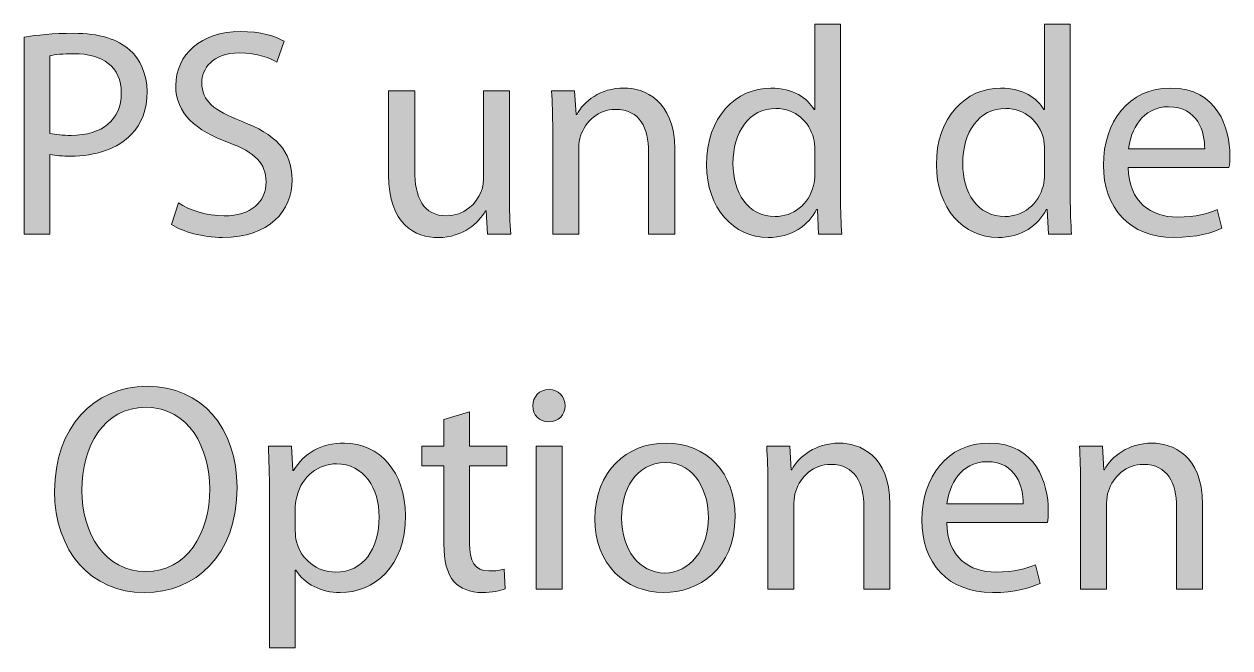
# Model space of a CAD drawing. Header units: inches. Extents: x 0 to 395, y 0 to 191.
# Drawn here: x 353.6 to 373.14, y 32.6 to 42.72 of the extents above; entities that cross this region are included whole.
import ezdxf

# ---------------------------------------------------------------- set-up
doc = ezdxf.new("R2010")
doc.units = ezdxf.units.IN
doc.header["$MEASUREMENT"] = 0
doc.layers.add('Template', color=7, linetype='Continuous')

# ---------------------------------------------------------------- blocks, each defined once
blk = doc.blocks.new('block 6')
at = {"layer": 'Template', "true_color": 0xf6921e}
h = blk.add_hatch(color=30, dxfattribs=at)
h.dxf.hatch_style = 2
edge = h.paths.add_edge_path()
edge.add_spline(control_points=[(366.83, 42.721), (366.83, 42.721), (366.83, 39.912), (366.83, 39.912), (366.83, 39.706), (366.839, 39.47), (366.849, 39.312), (366.849, 39.312), (366.474, 39.312), (366.474, 39.312), (366.474, 39.312), (366.455, 39.715), (366.455, 39.715), (366.455, 39.715), (366.441, 39.715), (366.441, 39.715), (366.316, 39.456), (366.037, 39.259), (365.658, 39.259), (365.096, 39.259), (364.659, 39.735), (364.659, 40.44), (364.654, 41.213), (365.139, 41.684), (365.701, 41.684), (366.061, 41.684), (366.297, 41.516), (366.402, 41.334), (366.402, 41.334), (366.412, 41.334), (366.412, 41.334), (366.412, 41.334), (366.412, 42.721), (366.412, 42.721), (366.412, 42.721), (366.83, 42.721), (366.83, 42.721)], knot_values=[0, 0, 0, 0, 1, 1, 1, 2, 2, 2, 3, 3, 3, 4, 4, 4, 5, 5, 5, 6, 6, 6, 7, 7, 7, 8, 8, 8, 9, 9, 9, 10, 10, 10, 11, 11, 11, 12, 12, 12, 12], degree=3, periodic=1)
edge = h.paths.add_edge_path()
edge.add_spline(control_points=[(366.412, 40.69), (366.412, 40.743), (366.407, 40.815), (366.393, 40.868), (366.33, 41.132), (366.1, 41.353), (365.783, 41.353), (365.346, 41.353), (365.087, 40.968), (365.087, 40.46), (365.087, 39.989), (365.322, 39.6), (365.773, 39.6), (366.057, 39.6), (366.316, 39.792), (366.393, 40.104), (366.407, 40.162), (366.412, 40.219), (366.412, 40.287), (366.412, 40.287), (366.412, 40.69), (366.412, 40.69)], knot_values=[0, 0, 0, 0, 1, 1, 1, 2, 2, 2, 3, 3, 3, 4, 4, 4, 5, 5, 5, 6, 6, 6, 7, 7, 7, 7], degree=3, periodic=1)
h = blk.add_hatch(color=30, dxfattribs=at)
h.dxf.hatch_style = 2
edge = h.paths.add_edge_path()
edge.add_spline(control_points=[(370.554, 42.721), (370.554, 42.721), (370.554, 39.912), (370.554, 39.912), (370.554, 39.706), (370.564, 39.47), (370.574, 39.312), (370.574, 39.312), (370.199, 39.312), (370.199, 39.312), (370.199, 39.312), (370.18, 39.715), (370.18, 39.715), (370.18, 39.715), (370.166, 39.715), (370.166, 39.715), (370.04, 39.456), (369.762, 39.259), (369.383, 39.259), (368.821, 39.259), (368.384, 39.735), (368.384, 40.44), (368.379, 41.213), (368.864, 41.684), (369.426, 41.684), (369.786, 41.684), (370.022, 41.516), (370.127, 41.334), (370.127, 41.334), (370.137, 41.334), (370.137, 41.334), (370.137, 41.334), (370.137, 42.721), (370.137, 42.721), (370.137, 42.721), (370.554, 42.721), (370.554, 42.721)], knot_values=[0, 0, 0, 0, 1, 1, 1, 2, 2, 2, 3, 3, 3, 4, 4, 4, 5, 5, 5, 6, 6, 6, 7, 7, 7, 8, 8, 8, 9, 9, 9, 10, 10, 10, 11, 11, 11, 12, 12, 12, 12], degree=3, periodic=1)
edge = h.paths.add_edge_path()
edge.add_spline(control_points=[(370.137, 40.69), (370.137, 40.743), (370.132, 40.815), (370.118, 40.868), (370.055, 41.132), (369.825, 41.353), (369.508, 41.353), (369.071, 41.353), (368.811, 40.968), (368.811, 40.46), (368.811, 39.989), (369.047, 39.6), (369.498, 39.6), (369.781, 39.6), (370.04, 39.792), (370.118, 40.104), (370.132, 40.162), (370.137, 40.219), (370.137, 40.287), (370.137, 40.287), (370.137, 40.69), (370.137, 40.69)], knot_values=[0, 0, 0, 0, 1, 1, 1, 2, 2, 2, 3, 3, 3, 4, 4, 4, 5, 5, 5, 6, 6, 6, 7, 7, 7, 7], degree=3, periodic=1)
h = blk.add_hatch(color=30, dxfattribs=at)
h.dxf.hatch_style = 2
edge = h.paths.add_edge_path()
edge.add_spline(control_points=[(353.596, 42.51), (353.798, 42.543), (354.061, 42.572), (354.398, 42.572), (354.81, 42.572), (355.113, 42.476), (355.305, 42.303), (355.478, 42.15), (355.588, 41.914), (355.588, 41.626), (355.588, 41.334), (355.502, 41.103), (355.339, 40.935), (355.113, 40.7), (354.758, 40.579), (354.349, 40.579), (354.225, 40.579), (354.11, 40.584), (354.014, 40.608), (354.014, 40.608), (354.014, 39.312), (354.014, 39.312), (354.014, 39.312), (353.596, 39.312), (353.596, 39.312), (353.596, 39.312), (353.596, 42.51), (353.596, 42.51)], knot_values=[0, 0, 0, 0, 1, 1, 1, 2, 2, 2, 3, 3, 3, 4, 4, 4, 5, 5, 5, 6, 6, 6, 7, 7, 7, 8, 8, 8, 9, 9, 9, 9], degree=3, periodic=1)
edge = h.paths.add_edge_path()
edge.add_spline(control_points=[(354.014, 40.949), (354.105, 40.925), (354.22, 40.916), (354.359, 40.916), (354.863, 40.916), (355.171, 41.165), (355.171, 41.602), (355.171, 42.035), (354.863, 42.241), (354.407, 42.241), (354.225, 42.241), (354.086, 42.227), (354.014, 42.207), (354.014, 42.207), (354.014, 40.949), (354.014, 40.949)], knot_values=[0, 0, 0, 0, 1, 1, 1, 2, 2, 2, 3, 3, 3, 4, 4, 4, 5, 5, 5, 5], degree=3, periodic=1)
h = blk.add_hatch(color=30, dxfattribs=at)
h.dxf.hatch_style = 2
edge = h.paths.add_edge_path()
edge.add_spline(control_points=[(356.096, 39.821), (356.284, 39.701), (356.553, 39.61), (356.841, 39.61), (357.268, 39.61), (357.518, 39.835), (357.518, 40.162), (357.518, 40.46), (357.345, 40.637), (356.908, 40.801), (356.38, 40.992), (356.053, 41.271), (356.053, 41.723), (356.053, 42.227), (356.471, 42.601), (357.1, 42.601), (357.427, 42.601), (357.671, 42.524), (357.81, 42.443), (357.81, 42.443), (357.695, 42.102), (357.695, 42.102), (357.595, 42.164), (357.378, 42.255), (357.086, 42.255), (356.644, 42.255), (356.476, 41.991), (356.476, 41.77), (356.476, 41.468), (356.673, 41.319), (357.119, 41.146), (357.666, 40.935), (357.94, 40.671), (357.94, 40.196), (357.94, 39.696), (357.575, 39.259), (356.812, 39.259), (356.5, 39.259), (356.159, 39.355), (355.986, 39.47), (355.986, 39.47), (356.096, 39.821), (356.096, 39.821)], knot_values=[0, 0, 0, 0, 1, 1, 1, 2, 2, 2, 3, 3, 3, 4, 4, 4, 5, 5, 5, 6, 6, 6, 7, 7, 7, 8, 8, 8, 9, 9, 9, 10, 10, 10, 11, 11, 11, 12, 12, 12, 13, 13, 13, 14, 14, 14, 14], degree=3, periodic=1)
h = blk.add_hatch(color=30, dxfattribs=at)
h.dxf.hatch_style = 2
edge = h.paths.add_edge_path()
edge.add_spline(control_points=[(361.464, 39.951), (361.464, 39.706), (361.468, 39.495), (361.483, 39.312), (361.483, 39.312), (361.108, 39.312), (361.108, 39.312), (361.108, 39.312), (361.084, 39.691), (361.084, 39.691), (361.084, 39.691), (361.074, 39.691), (361.074, 39.691), (360.969, 39.504), (360.719, 39.259), (360.306, 39.259), (359.941, 39.259), (359.504, 39.466), (359.504, 40.277), (359.504, 40.277), (359.504, 41.636), (359.504, 41.636), (359.504, 41.636), (359.927, 41.636), (359.927, 41.636), (359.927, 41.636), (359.927, 40.354), (359.927, 40.354), (359.927, 39.912), (360.066, 39.61), (360.446, 39.61), (360.729, 39.61), (360.925, 39.807), (361.003, 39.999), (361.027, 40.056), (361.041, 40.133), (361.041, 40.215), (361.041, 40.215), (361.041, 41.636), (361.041, 41.636), (361.041, 41.636), (361.464, 41.636), (361.464, 41.636), (361.464, 41.636), (361.464, 39.951), (361.464, 39.951)], knot_values=[0, 0, 0, 0, 1, 1, 1, 2, 2, 2, 3, 3, 3, 4, 4, 4, 5, 5, 5, 6, 6, 6, 7, 7, 7, 8, 8, 8, 9, 9, 9, 10, 10, 10, 11, 11, 11, 12, 12, 12, 13, 13, 13, 14, 14, 14, 15, 15, 15, 15], degree=3, periodic=1)
h = blk.add_hatch(color=30, dxfattribs=at)
h.dxf.hatch_style = 2
edge = h.paths.add_edge_path()
edge.add_spline(control_points=[(362.164, 41.007), (362.164, 41.252), (362.159, 41.444), (362.144, 41.636), (362.144, 41.636), (362.519, 41.636), (362.519, 41.636), (362.519, 41.636), (362.543, 41.252), (362.543, 41.252), (362.543, 41.252), (362.553, 41.252), (362.553, 41.252), (362.668, 41.468), (362.937, 41.684), (363.321, 41.684), (363.642, 41.684), (364.142, 41.492), (364.142, 40.695), (364.142, 40.695), (364.142, 39.312), (364.142, 39.312), (364.142, 39.312), (363.719, 39.312), (363.719, 39.312), (363.719, 39.312), (363.719, 40.652), (363.719, 40.652), (363.719, 41.026), (363.58, 41.338), (363.181, 41.338), (362.908, 41.338), (362.692, 41.141), (362.615, 40.906), (362.596, 40.853), (362.586, 40.781), (362.586, 40.709), (362.586, 40.709), (362.586, 39.312), (362.586, 39.312), (362.586, 39.312), (362.164, 39.312), (362.164, 39.312), (362.164, 39.312), (362.164, 41.007), (362.164, 41.007)], knot_values=[0, 0, 0, 0, 1, 1, 1, 2, 2, 2, 3, 3, 3, 4, 4, 4, 5, 5, 5, 6, 6, 6, 7, 7, 7, 8, 8, 8, 9, 9, 9, 10, 10, 10, 11, 11, 11, 12, 12, 12, 13, 13, 13, 14, 14, 14, 15, 15, 15, 15], degree=3, periodic=1)
h = blk.add_hatch(color=30, dxfattribs=at)
h.dxf.hatch_style = 2
edge = h.paths.add_edge_path()
edge.add_spline(control_points=[(371.495, 40.397), (371.504, 39.826), (371.864, 39.59), (372.292, 39.59), (372.594, 39.59), (372.781, 39.643), (372.935, 39.711), (372.935, 39.711), (373.012, 39.408), (373.012, 39.408), (372.863, 39.341), (372.604, 39.259), (372.234, 39.259), (371.518, 39.259), (371.091, 39.735), (371.091, 40.435), (371.091, 41.136), (371.504, 41.684), (372.181, 41.684), (372.945, 41.684), (373.142, 41.021), (373.142, 40.594), (373.142, 40.507), (373.137, 40.445), (373.127, 40.397), (373.127, 40.397), (371.495, 40.397), (371.495, 40.397)], knot_values=[0, 0, 0, 0, 1, 1, 1, 2, 2, 2, 3, 3, 3, 4, 4, 4, 5, 5, 5, 6, 6, 6, 7, 7, 7, 8, 8, 8, 9, 9, 9, 9], degree=3, periodic=1)
edge = h.paths.add_edge_path()
edge.add_spline(control_points=[(372.733, 40.7), (372.738, 40.964), (372.623, 41.381), (372.148, 41.381), (371.715, 41.381), (371.533, 40.992), (371.499, 40.7), (371.499, 40.7), (372.733, 40.7), (372.733, 40.7)], knot_values=[0, 0, 0, 0, 1, 1, 1, 2, 2, 2, 3, 3, 3, 3], degree=3, periodic=1)
h = blk.add_hatch(color=30, dxfattribs=at)
h.dxf.hatch_style = 2
edge = h.paths.add_edge_path()
edge.add_spline(control_points=[(357.047, 35.204), (357.047, 34.095), (356.37, 33.499), (355.544, 33.499), (354.685, 33.499), (354.089, 34.167), (354.089, 35.146), (354.089, 36.174), (354.723, 36.846), (355.588, 36.846), (356.476, 36.846), (357.047, 36.169), (357.047, 35.204)], knot_values=[0, 0, 0, 0, 1, 1, 1, 2, 2, 2, 3, 3, 3, 4, 4, 4, 4], degree=3, periodic=1)
edge = h.paths.add_edge_path()
edge.add_spline(control_points=[(354.531, 35.156), (354.531, 34.46), (354.905, 33.84), (355.568, 33.84), (356.231, 33.84), (356.605, 34.45), (356.605, 35.185), (356.605, 35.833), (356.269, 36.505), (355.573, 36.505), (354.877, 36.505), (354.531, 35.862), (354.531, 35.156)], knot_values=[0, 0, 0, 0, 1, 1, 1, 2, 2, 2, 3, 3, 3, 4, 4, 4, 4], degree=3, periodic=1)
h = blk.add_hatch(color=30, dxfattribs=at)
h.dxf.hatch_style = 2
edge = h.paths.add_edge_path()
edge.add_spline(control_points=[(362.365, 36.529), (362.365, 36.385), (362.264, 36.27), (362.096, 36.27), (361.942, 36.27), (361.841, 36.385), (361.841, 36.529), (361.841, 36.673), (361.947, 36.793), (362.105, 36.793), (362.259, 36.793), (362.365, 36.678), (362.365, 36.529)], knot_values=[0, 0, 0, 0, 1, 1, 1, 2, 2, 2, 3, 3, 3, 4, 4, 4, 4], degree=3, periodic=1)
h.paths.add_polyline_path([(361.894, 33.552), (361.894, 35.876), (362.317, 35.876), (362.317, 33.552)])
h = blk.add_hatch(color=30, dxfattribs=at)
h.dxf.hatch_style = 2
edge = h.paths.add_edge_path()
edge.add_spline(control_points=[(360.815, 36.433), (360.815, 36.433), (360.815, 35.876), (360.815, 35.876), (360.815, 35.876), (361.419, 35.876), (361.419, 35.876), (361.419, 35.876), (361.419, 35.554), (361.419, 35.554), (361.419, 35.554), (360.815, 35.554), (360.815, 35.554), (360.815, 35.554), (360.815, 34.301), (360.815, 34.301), (360.815, 34.013), (360.896, 33.85), (361.131, 33.85), (361.247, 33.85), (361.314, 33.859), (361.376, 33.879), (361.376, 33.879), (361.395, 33.557), (361.395, 33.557), (361.314, 33.528), (361.184, 33.499), (361.021, 33.499), (360.824, 33.499), (360.665, 33.567), (360.564, 33.677), (360.449, 33.807), (360.401, 34.013), (360.401, 34.287), (360.401, 34.287), (360.401, 35.554), (360.401, 35.554), (360.401, 35.554), (360.041, 35.554), (360.041, 35.554), (360.041, 35.554), (360.041, 35.876), (360.041, 35.876), (360.041, 35.876), (360.401, 35.876), (360.401, 35.876), (360.401, 35.876), (360.401, 36.308), (360.401, 36.308), (360.401, 36.308), (360.815, 36.433), (360.815, 36.433)], knot_values=[0, 0, 0, 0, 1, 1, 1, 2, 2, 2, 3, 3, 3, 4, 4, 4, 5, 5, 5, 6, 6, 6, 7, 7, 7, 8, 8, 8, 9, 9, 9, 10, 10, 10, 11, 11, 11, 12, 12, 12, 13, 13, 13, 14, 14, 14, 15, 15, 15, 16, 16, 16, 17, 17, 17, 17], degree=3, periodic=1)
h = blk.add_hatch(color=30, dxfattribs=at)
h.dxf.hatch_style = 2
edge = h.paths.add_edge_path()
edge.add_spline(control_points=[(357.574, 35.118), (357.574, 35.415), (357.564, 35.655), (357.555, 35.876), (357.555, 35.876), (357.93, 35.876), (357.93, 35.876), (357.93, 35.876), (357.954, 35.478), (357.954, 35.478), (357.954, 35.478), (357.963, 35.478), (357.963, 35.478), (358.131, 35.761), (358.41, 35.924), (358.789, 35.924), (359.355, 35.924), (359.778, 35.449), (359.778, 34.748), (359.778, 33.912), (359.264, 33.499), (358.717, 33.499), (358.41, 33.499), (358.141, 33.634), (358.002, 33.864), (358.002, 33.864), (357.992, 33.864), (357.992, 33.864), (357.992, 33.864), (357.992, 32.601), (357.992, 32.601), (357.992, 32.601), (357.574, 32.601), (357.574, 32.601), (357.574, 32.601), (357.574, 35.118), (357.574, 35.118)], knot_values=[0, 0, 0, 0, 1, 1, 1, 2, 2, 2, 3, 3, 3, 4, 4, 4, 5, 5, 5, 6, 6, 6, 7, 7, 7, 8, 8, 8, 9, 9, 9, 10, 10, 10, 11, 11, 11, 12, 12, 12, 12], degree=3, periodic=1)
edge = h.paths.add_edge_path()
edge.add_spline(control_points=[(357.992, 34.498), (357.992, 34.435), (357.997, 34.378), (358.011, 34.325), (358.088, 34.032), (358.342, 33.831), (358.645, 33.831), (359.091, 33.831), (359.351, 34.196), (359.351, 34.729), (359.351, 35.19), (359.106, 35.588), (358.659, 35.588), (358.371, 35.588), (358.098, 35.386), (358.021, 35.069), (358.006, 35.017), (357.992, 34.954), (357.992, 34.901), (357.992, 34.901), (357.992, 34.498), (357.992, 34.498)], knot_values=[0, 0, 0, 0, 1, 1, 1, 2, 2, 2, 3, 3, 3, 4, 4, 4, 5, 5, 5, 6, 6, 6, 7, 7, 7, 7], degree=3, periodic=1)
h = blk.add_hatch(color=30, dxfattribs=at)
h.dxf.hatch_style = 2
edge = h.paths.add_edge_path()
edge.add_spline(control_points=[(365.12, 34.733), (365.12, 33.874), (364.52, 33.499), (363.963, 33.499), (363.339, 33.499), (362.849, 33.96), (362.849, 34.695), (362.849, 35.468), (363.363, 35.924), (364.001, 35.924), (364.669, 35.924), (365.12, 35.439), (365.12, 34.733)], knot_values=[0, 0, 0, 0, 1, 1, 1, 2, 2, 2, 3, 3, 3, 4, 4, 4, 4], degree=3, periodic=1)
edge = h.paths.add_edge_path()
edge.add_spline(control_points=[(363.281, 34.709), (363.281, 34.201), (363.569, 33.816), (363.982, 33.816), (364.386, 33.816), (364.688, 34.196), (364.688, 34.719), (364.688, 35.113), (364.491, 35.607), (363.992, 35.607), (363.497, 35.607), (363.281, 35.146), (363.281, 34.709)], knot_values=[0, 0, 0, 0, 1, 1, 1, 2, 2, 2, 3, 3, 3, 4, 4, 4, 4], degree=3, periodic=1)
h = blk.add_hatch(color=30, dxfattribs=at)
h.dxf.hatch_style = 2
edge = h.paths.add_edge_path()
edge.add_spline(control_points=[(365.652, 35.247), (365.652, 35.492), (365.647, 35.684), (365.633, 35.876), (365.633, 35.876), (366.008, 35.876), (366.008, 35.876), (366.008, 35.876), (366.032, 35.492), (366.032, 35.492), (366.032, 35.492), (366.041, 35.492), (366.041, 35.492), (366.156, 35.708), (366.425, 35.924), (366.81, 35.924), (367.131, 35.924), (367.63, 35.732), (367.63, 34.935), (367.63, 34.935), (367.63, 33.552), (367.63, 33.552), (367.63, 33.552), (367.208, 33.552), (367.208, 33.552), (367.208, 33.552), (367.208, 34.892), (367.208, 34.892), (367.208, 35.266), (367.069, 35.579), (366.67, 35.579), (366.397, 35.579), (366.181, 35.381), (366.103, 35.146), (366.084, 35.093), (366.075, 35.021), (366.075, 34.949), (366.075, 34.949), (366.075, 33.552), (366.075, 33.552), (366.075, 33.552), (365.652, 33.552), (365.652, 33.552), (365.652, 33.552), (365.652, 35.247), (365.652, 35.247)], knot_values=[0, 0, 0, 0, 1, 1, 1, 2, 2, 2, 3, 3, 3, 4, 4, 4, 5, 5, 5, 6, 6, 6, 7, 7, 7, 8, 8, 8, 9, 9, 9, 10, 10, 10, 11, 11, 11, 12, 12, 12, 13, 13, 13, 14, 14, 14, 15, 15, 15, 15], degree=3, periodic=1)
h = blk.add_hatch(color=30, dxfattribs=at)
h.dxf.hatch_style = 2
edge = h.paths.add_edge_path()
edge.add_spline(control_points=[(368.551, 34.637), (368.561, 34.066), (368.921, 33.831), (369.349, 33.831), (369.651, 33.831), (369.838, 33.884), (369.992, 33.951), (369.992, 33.951), (370.069, 33.648), (370.069, 33.648), (369.92, 33.581), (369.661, 33.499), (369.291, 33.499), (368.576, 33.499), (368.148, 33.975), (368.148, 34.676), (368.148, 35.377), (368.561, 35.924), (369.238, 35.924), (370.002, 35.924), (370.198, 35.262), (370.198, 34.834), (370.198, 34.748), (370.193, 34.685), (370.184, 34.637), (370.184, 34.637), (368.551, 34.637), (368.551, 34.637)], knot_values=[0, 0, 0, 0, 1, 1, 1, 2, 2, 2, 3, 3, 3, 4, 4, 4, 5, 5, 5, 6, 6, 6, 7, 7, 7, 8, 8, 8, 9, 9, 9, 9], degree=3, periodic=1)
edge = h.paths.add_edge_path()
edge.add_spline(control_points=[(369.79, 34.94), (369.795, 35.204), (369.68, 35.622), (369.205, 35.622), (368.772, 35.622), (368.59, 35.233), (368.556, 34.94), (368.556, 34.94), (369.79, 34.94), (369.79, 34.94)], knot_values=[0, 0, 0, 0, 1, 1, 1, 2, 2, 2, 3, 3, 3, 3], degree=3, periodic=1)
h = blk.add_hatch(color=30, dxfattribs=at)
h.dxf.hatch_style = 2
edge = h.paths.add_edge_path()
edge.add_spline(control_points=[(370.721, 35.247), (370.721, 35.492), (370.716, 35.684), (370.702, 35.876), (370.702, 35.876), (371.076, 35.876), (371.076, 35.876), (371.076, 35.876), (371.1, 35.492), (371.1, 35.492), (371.1, 35.492), (371.11, 35.492), (371.11, 35.492), (371.225, 35.708), (371.494, 35.924), (371.878, 35.924), (372.2, 35.924), (372.699, 35.732), (372.699, 34.935), (372.699, 34.935), (372.699, 33.552), (372.699, 33.552), (372.699, 33.552), (372.276, 33.552), (372.276, 33.552), (372.276, 33.552), (372.276, 34.892), (372.276, 34.892), (372.276, 35.266), (372.137, 35.579), (371.739, 35.579), (371.465, 35.579), (371.249, 35.381), (371.172, 35.146), (371.153, 35.093), (371.144, 35.021), (371.144, 34.949), (371.144, 34.949), (371.144, 33.552), (371.144, 33.552), (371.144, 33.552), (370.721, 33.552), (370.721, 33.552), (370.721, 33.552), (370.721, 35.247), (370.721, 35.247)], knot_values=[0, 0, 0, 0, 1, 1, 1, 2, 2, 2, 3, 3, 3, 4, 4, 4, 5, 5, 5, 6, 6, 6, 7, 7, 7, 8, 8, 8, 9, 9, 9, 10, 10, 10, 11, 11, 11, 12, 12, 12, 13, 13, 13, 14, 14, 14, 15, 15, 15, 15], degree=3, periodic=1)
at = {"layer": 'Template', "lineweight": 0}
blk.add_lwpolyline([(361.894, 33.552), (361.894, 35.876), (362.317, 35.876), (362.317, 33.552), (361.894, 33.552)], dxfattribs=at)
for points, knots in [([(366.83, 42.721), (366.83, 42.721), (366.83, 39.912), (366.83, 39.912), (366.83, 39.706), (366.839, 39.47), (366.849, 39.312), (366.849, 39.312), (366.474, 39.312), (366.474, 39.312), (366.474, 39.312), (366.455, 39.715), (366.455, 39.715), (366.455, 39.715), (366.441, 39.715), (366.441, 39.715), (366.316, 39.456), (366.037, 39.259), (365.658, 39.259), (365.096, 39.259), (364.659, 39.735), (364.659, 40.44), (364.654, 41.213), (365.139, 41.684), (365.701, 41.684), (366.061, 41.684), (366.297, 41.516), (366.402, 41.334), (366.402, 41.334), (366.412, 41.334), (366.412, 41.334), (366.412, 41.334), (366.412, 42.721), (366.412, 42.721), (366.412, 42.721), (366.83, 42.721), (366.83, 42.721)], [0, 0, 0, 0, 1, 1, 1, 2, 2, 2, 3, 3, 3, 4, 4, 4, 5, 5, 5, 6, 6, 6, 7, 7, 7, 8, 8, 8, 9, 9, 9, 10, 10, 10, 11, 11, 11, 12, 12, 12, 12]), ([(370.554, 42.721), (370.554, 42.721), (370.554, 39.912), (370.554, 39.912), (370.554, 39.706), (370.564, 39.47), (370.574, 39.312), (370.574, 39.312), (370.199, 39.312), (370.199, 39.312), (370.199, 39.312), (370.18, 39.715), (370.18, 39.715), (370.18, 39.715), (370.166, 39.715), (370.166, 39.715), (370.04, 39.456), (369.762, 39.259), (369.383, 39.259), (368.821, 39.259), (368.384, 39.735), (368.384, 40.44), (368.379, 41.213), (368.864, 41.684), (369.426, 41.684), (369.786, 41.684), (370.022, 41.516), (370.127, 41.334), (370.127, 41.334), (370.137, 41.334), (370.137, 41.334), (370.137, 41.334), (370.137, 42.721), (370.137, 42.721), (370.137, 42.721), (370.554, 42.721), (370.554, 42.721)], [0, 0, 0, 0, 1, 1, 1, 2, 2, 2, 3, 3, 3, 4, 4, 4, 5, 5, 5, 6, 6, 6, 7, 7, 7, 8, 8, 8, 9, 9, 9, 10, 10, 10, 11, 11, 11, 12, 12, 12, 12]), ([(353.596, 42.51), (353.798, 42.543), (354.061, 42.572), (354.398, 42.572), (354.81, 42.572), (355.113, 42.476), (355.305, 42.303), (355.478, 42.15), (355.588, 41.914), (355.588, 41.626), (355.588, 41.334), (355.502, 41.103), (355.339, 40.935), (355.113, 40.7), (354.758, 40.579), (354.349, 40.579), (354.225, 40.579), (354.11, 40.584), (354.014, 40.608), (354.014, 40.608), (354.014, 39.312), (354.014, 39.312), (354.014, 39.312), (353.596, 39.312), (353.596, 39.312), (353.596, 39.312), (353.596, 42.51), (353.596, 42.51)], [0, 0, 0, 0, 1, 1, 1, 2, 2, 2, 3, 3, 3, 4, 4, 4, 5, 5, 5, 6, 6, 6, 7, 7, 7, 8, 8, 8, 9, 9, 9, 9]), ([(356.096, 39.821), (356.284, 39.701), (356.553, 39.61), (356.841, 39.61), (357.268, 39.61), (357.518, 39.835), (357.518, 40.162), (357.518, 40.46), (357.345, 40.637), (356.908, 40.801), (356.38, 40.992), (356.053, 41.271), (356.053, 41.723), (356.053, 42.227), (356.471, 42.601), (357.1, 42.601), (357.427, 42.601), (357.671, 42.524), (357.81, 42.443), (357.81, 42.443), (357.695, 42.102), (357.695, 42.102), (357.595, 42.164), (357.378, 42.255), (357.086, 42.255), (356.644, 42.255), (356.476, 41.991), (356.476, 41.77), (356.476, 41.468), (356.673, 41.319), (357.119, 41.146), (357.666, 40.935), (357.94, 40.671), (357.94, 40.196), (357.94, 39.696), (357.575, 39.259), (356.812, 39.259), (356.5, 39.259), (356.159, 39.355), (355.986, 39.47), (355.986, 39.47), (356.096, 39.821), (356.096, 39.821)], [0, 0, 0, 0, 1, 1, 1, 2, 2, 2, 3, 3, 3, 4, 4, 4, 5, 5, 5, 6, 6, 6, 7, 7, 7, 8, 8, 8, 9, 9, 9, 10, 10, 10, 11, 11, 11, 12, 12, 12, 13, 13, 13, 14, 14, 14, 14]), ([(354.014, 40.949), (354.105, 40.925), (354.22, 40.916), (354.359, 40.916), (354.863, 40.916), (355.171, 41.165), (355.171, 41.602), (355.171, 42.035), (354.863, 42.241), (354.407, 42.241), (354.225, 42.241), (354.086, 42.227), (354.014, 42.207), (354.014, 42.207), (354.014, 40.949), (354.014, 40.949)], [0, 0, 0, 0, 1, 1, 1, 2, 2, 2, 3, 3, 3, 4, 4, 4, 5, 5, 5, 5]), ([(361.464, 39.951), (361.464, 39.706), (361.468, 39.495), (361.483, 39.312), (361.483, 39.312), (361.108, 39.312), (361.108, 39.312), (361.108, 39.312), (361.084, 39.691), (361.084, 39.691), (361.084, 39.691), (361.074, 39.691), (361.074, 39.691), (360.969, 39.504), (360.719, 39.259), (360.306, 39.259), (359.941, 39.259), (359.504, 39.466), (359.504, 40.277), (359.504, 40.277), (359.504, 41.636), (359.504, 41.636), (359.504, 41.636), (359.927, 41.636), (359.927, 41.636), (359.927, 41.636), (359.927, 40.354), (359.927, 40.354), (359.927, 39.912), (360.066, 39.61), (360.446, 39.61), (360.729, 39.61), (360.925, 39.807), (361.003, 39.999), (361.027, 40.056), (361.041, 40.133), (361.041, 40.215), (361.041, 40.215), (361.041, 41.636), (361.041, 41.636), (361.041, 41.636), (361.464, 41.636), (361.464, 41.636), (361.464, 41.636), (361.464, 39.951), (361.464, 39.951)], [0, 0, 0, 0, 1, 1, 1, 2, 2, 2, 3, 3, 3, 4, 4, 4, 5, 5, 5, 6, 6, 6, 7, 7, 7, 8, 8, 8, 9, 9, 9, 10, 10, 10, 11, 11, 11, 12, 12, 12, 13, 13, 13, 14, 14, 14, 15, 15, 15, 15]), ([(362.164, 41.007), (362.164, 41.252), (362.159, 41.444), (362.144, 41.636), (362.144, 41.636), (362.519, 41.636), (362.519, 41.636), (362.519, 41.636), (362.543, 41.252), (362.543, 41.252), (362.543, 41.252), (362.553, 41.252), (362.553, 41.252), (362.668, 41.468), (362.937, 41.684), (363.321, 41.684), (363.642, 41.684), (364.142, 41.492), (364.142, 40.695), (364.142, 40.695), (364.142, 39.312), (364.142, 39.312), (364.142, 39.312), (363.719, 39.312), (363.719, 39.312), (363.719, 39.312), (363.719, 40.652), (363.719, 40.652), (363.719, 41.026), (363.58, 41.338), (363.181, 41.338), (362.908, 41.338), (362.692, 41.141), (362.615, 40.906), (362.596, 40.853), (362.586, 40.781), (362.586, 40.709), (362.586, 40.709), (362.586, 39.312), (362.586, 39.312), (362.586, 39.312), (362.164, 39.312), (362.164, 39.312), (362.164, 39.312), (362.164, 41.007), (362.164, 41.007)], [0, 0, 0, 0, 1, 1, 1, 2, 2, 2, 3, 3, 3, 4, 4, 4, 5, 5, 5, 6, 6, 6, 7, 7, 7, 8, 8, 8, 9, 9, 9, 10, 10, 10, 11, 11, 11, 12, 12, 12, 13, 13, 13, 14, 14, 14, 15, 15, 15, 15]), ([(371.495, 40.397), (371.504, 39.826), (371.864, 39.59), (372.292, 39.59), (372.594, 39.59), (372.781, 39.643), (372.935, 39.711), (372.935, 39.711), (373.012, 39.408), (373.012, 39.408), (372.863, 39.341), (372.604, 39.259), (372.234, 39.259), (371.518, 39.259), (371.091, 39.735), (371.091, 40.435), (371.091, 41.136), (371.504, 41.684), (372.181, 41.684), (372.945, 41.684), (373.142, 41.021), (373.142, 40.594), (373.142, 40.507), (373.137, 40.445), (373.127, 40.397), (373.127, 40.397), (371.495, 40.397), (371.495, 40.397)], [0, 0, 0, 0, 1, 1, 1, 2, 2, 2, 3, 3, 3, 4, 4, 4, 5, 5, 5, 6, 6, 6, 7, 7, 7, 8, 8, 8, 9, 9, 9, 9]), ([(366.412, 40.69), (366.412, 40.743), (366.407, 40.815), (366.393, 40.868), (366.33, 41.132), (366.1, 41.353), (365.783, 41.353), (365.346, 41.353), (365.087, 40.968), (365.087, 40.46), (365.087, 39.989), (365.322, 39.6), (365.773, 39.6), (366.057, 39.6), (366.316, 39.792), (366.393, 40.104), (366.407, 40.162), (366.412, 40.219), (366.412, 40.287), (366.412, 40.287), (366.412, 40.69), (366.412, 40.69)], [0, 0, 0, 0, 1, 1, 1, 2, 2, 2, 3, 3, 3, 4, 4, 4, 5, 5, 5, 6, 6, 6, 7, 7, 7, 7]), ([(370.137, 40.69), (370.137, 40.743), (370.132, 40.815), (370.118, 40.868), (370.055, 41.132), (369.825, 41.353), (369.508, 41.353), (369.071, 41.353), (368.811, 40.968), (368.811, 40.46), (368.811, 39.989), (369.047, 39.6), (369.498, 39.6), (369.781, 39.6), (370.04, 39.792), (370.118, 40.104), (370.132, 40.162), (370.137, 40.219), (370.137, 40.287), (370.137, 40.287), (370.137, 40.69), (370.137, 40.69)], [0, 0, 0, 0, 1, 1, 1, 2, 2, 2, 3, 3, 3, 4, 4, 4, 5, 5, 5, 6, 6, 6, 7, 7, 7, 7]), ([(372.733, 40.7), (372.738, 40.964), (372.623, 41.381), (372.148, 41.381), (371.715, 41.381), (371.533, 40.992), (371.499, 40.7), (371.499, 40.7), (372.733, 40.7), (372.733, 40.7)], [0, 0, 0, 0, 1, 1, 1, 2, 2, 2, 3, 3, 3, 3]), ([(357.047, 35.204), (357.047, 34.095), (356.37, 33.499), (355.544, 33.499), (354.685, 33.499), (354.089, 34.167), (354.089, 35.146), (354.089, 36.174), (354.723, 36.846), (355.588, 36.846), (356.476, 36.846), (357.047, 36.169), (357.047, 35.204)], [0, 0, 0, 0, 1, 1, 1, 2, 2, 2, 3, 3, 3, 4, 4, 4, 4]), ([(362.365, 36.529), (362.365, 36.385), (362.264, 36.27), (362.096, 36.27), (361.942, 36.27), (361.841, 36.385), (361.841, 36.529), (361.841, 36.673), (361.947, 36.793), (362.105, 36.793), (362.259, 36.793), (362.365, 36.678), (362.365, 36.529)], [0, 0, 0, 0, 1, 1, 1, 2, 2, 2, 3, 3, 3, 4, 4, 4, 4]), ([(354.531, 35.156), (354.531, 34.46), (354.905, 33.84), (355.568, 33.84), (356.231, 33.84), (356.605, 34.45), (356.605, 35.185), (356.605, 35.833), (356.269, 36.505), (355.573, 36.505), (354.877, 36.505), (354.531, 35.862), (354.531, 35.156)], [0, 0, 0, 0, 1, 1, 1, 2, 2, 2, 3, 3, 3, 4, 4, 4, 4]), ([(360.815, 36.433), (360.815, 36.433), (360.815, 35.876), (360.815, 35.876), (360.815, 35.876), (361.419, 35.876), (361.419, 35.876), (361.419, 35.876), (361.419, 35.554), (361.419, 35.554), (361.419, 35.554), (360.815, 35.554), (360.815, 35.554), (360.815, 35.554), (360.815, 34.301), (360.815, 34.301), (360.815, 34.013), (360.896, 33.85), (361.131, 33.85), (361.247, 33.85), (361.314, 33.859), (361.376, 33.879), (361.376, 33.879), (361.395, 33.557), (361.395, 33.557), (361.314, 33.528), (361.184, 33.499), (361.021, 33.499), (360.824, 33.499), (360.665, 33.567), (360.564, 33.677), (360.449, 33.807), (360.401, 34.013), (360.401, 34.287), (360.401, 34.287), (360.401, 35.554), (360.401, 35.554), (360.401, 35.554), (360.041, 35.554), (360.041, 35.554), (360.041, 35.554), (360.041, 35.876), (360.041, 35.876), (360.041, 35.876), (360.401, 35.876), (360.401, 35.876), (360.401, 35.876), (360.401, 36.308), (360.401, 36.308), (360.401, 36.308), (360.815, 36.433), (360.815, 36.433)], [0, 0, 0, 0, 1, 1, 1, 2, 2, 2, 3, 3, 3, 4, 4, 4, 5, 5, 5, 6, 6, 6, 7, 7, 7, 8, 8, 8, 9, 9, 9, 10, 10, 10, 11, 11, 11, 12, 12, 12, 13, 13, 13, 14, 14, 14, 15, 15, 15, 16, 16, 16, 17, 17, 17, 17]), ([(357.574, 35.118), (357.574, 35.415), (357.564, 35.655), (357.555, 35.876), (357.555, 35.876), (357.93, 35.876), (357.93, 35.876), (357.93, 35.876), (357.954, 35.478), (357.954, 35.478), (357.954, 35.478), (357.963, 35.478), (357.963, 35.478), (358.131, 35.761), (358.41, 35.924), (358.789, 35.924), (359.355, 35.924), (359.778, 35.449), (359.778, 34.748), (359.778, 33.912), (359.264, 33.499), (358.717, 33.499), (358.41, 33.499), (358.141, 33.634), (358.002, 33.864), (358.002, 33.864), (357.992, 33.864), (357.992, 33.864), (357.992, 33.864), (357.992, 32.601), (357.992, 32.601), (357.992, 32.601), (357.574, 32.601), (357.574, 32.601), (357.574, 32.601), (357.574, 35.118), (357.574, 35.118)], [0, 0, 0, 0, 1, 1, 1, 2, 2, 2, 3, 3, 3, 4, 4, 4, 5, 5, 5, 6, 6, 6, 7, 7, 7, 8, 8, 8, 9, 9, 9, 10, 10, 10, 11, 11, 11, 12, 12, 12, 12]), ([(365.12, 34.733), (365.12, 33.874), (364.52, 33.499), (363.963, 33.499), (363.339, 33.499), (362.849, 33.96), (362.849, 34.695), (362.849, 35.468), (363.363, 35.924), (364.001, 35.924), (364.669, 35.924), (365.12, 35.439), (365.12, 34.733)], [0, 0, 0, 0, 1, 1, 1, 2, 2, 2, 3, 3, 3, 4, 4, 4, 4]), ([(365.652, 35.247), (365.652, 35.492), (365.647, 35.684), (365.633, 35.876), (365.633, 35.876), (366.008, 35.876), (366.008, 35.876), (366.008, 35.876), (366.032, 35.492), (366.032, 35.492), (366.032, 35.492), (366.041, 35.492), (366.041, 35.492), (366.156, 35.708), (366.425, 35.924), (366.81, 35.924), (367.131, 35.924), (367.63, 35.732), (367.63, 34.935), (367.63, 34.935), (367.63, 33.552), (367.63, 33.552), (367.63, 33.552), (367.208, 33.552), (367.208, 33.552), (367.208, 33.552), (367.208, 34.892), (367.208, 34.892), (367.208, 35.266), (367.069, 35.579), (366.67, 35.579), (366.397, 35.579), (366.181, 35.381), (366.103, 35.146), (366.084, 35.093), (366.075, 35.021), (366.075, 34.949), (366.075, 34.949), (366.075, 33.552), (366.075, 33.552), (366.075, 33.552), (365.652, 33.552), (365.652, 33.552), (365.652, 33.552), (365.652, 35.247), (365.652, 35.247)], [0, 0, 0, 0, 1, 1, 1, 2, 2, 2, 3, 3, 3, 4, 4, 4, 5, 5, 5, 6, 6, 6, 7, 7, 7, 8, 8, 8, 9, 9, 9, 10, 10, 10, 11, 11, 11, 12, 12, 12, 13, 13, 13, 14, 14, 14, 15, 15, 15, 15]), ([(368.551, 34.637), (368.561, 34.066), (368.921, 33.831), (369.349, 33.831), (369.651, 33.831), (369.838, 33.884), (369.992, 33.951), (369.992, 33.951), (370.069, 33.648), (370.069, 33.648), (369.92, 33.581), (369.661, 33.499), (369.291, 33.499), (368.576, 33.499), (368.148, 33.975), (368.148, 34.676), (368.148, 35.377), (368.561, 35.924), (369.238, 35.924), (370.002, 35.924), (370.198, 35.262), (370.198, 34.834), (370.198, 34.748), (370.193, 34.685), (370.184, 34.637), (370.184, 34.637), (368.551, 34.637), (368.551, 34.637)], [0, 0, 0, 0, 1, 1, 1, 2, 2, 2, 3, 3, 3, 4, 4, 4, 5, 5, 5, 6, 6, 6, 7, 7, 7, 8, 8, 8, 9, 9, 9, 9]), ([(370.721, 35.247), (370.721, 35.492), (370.716, 35.684), (370.702, 35.876), (370.702, 35.876), (371.076, 35.876), (371.076, 35.876), (371.076, 35.876), (371.1, 35.492), (371.1, 35.492), (371.1, 35.492), (371.11, 35.492), (371.11, 35.492), (371.225, 35.708), (371.494, 35.924), (371.878, 35.924), (372.2, 35.924), (372.699, 35.732), (372.699, 34.935), (372.699, 34.935), (372.699, 33.552), (372.699, 33.552), (372.699, 33.552), (372.276, 33.552), (372.276, 33.552), (372.276, 33.552), (372.276, 34.892), (372.276, 34.892), (372.276, 35.266), (372.137, 35.579), (371.739, 35.579), (371.465, 35.579), (371.249, 35.381), (371.172, 35.146), (371.153, 35.093), (371.144, 35.021), (371.144, 34.949), (371.144, 34.949), (371.144, 33.552), (371.144, 33.552), (371.144, 33.552), (370.721, 33.552), (370.721, 33.552), (370.721, 33.552), (370.721, 35.247), (370.721, 35.247)], [0, 0, 0, 0, 1, 1, 1, 2, 2, 2, 3, 3, 3, 4, 4, 4, 5, 5, 5, 6, 6, 6, 7, 7, 7, 8, 8, 8, 9, 9, 9, 10, 10, 10, 11, 11, 11, 12, 12, 12, 13, 13, 13, 14, 14, 14, 15, 15, 15, 15]), ([(357.992, 34.498), (357.992, 34.435), (357.997, 34.378), (358.011, 34.325), (358.088, 34.032), (358.342, 33.831), (358.645, 33.831), (359.091, 33.831), (359.351, 34.196), (359.351, 34.729), (359.351, 35.19), (359.106, 35.588), (358.659, 35.588), (358.371, 35.588), (358.098, 35.386), (358.021, 35.069), (358.006, 35.017), (357.992, 34.954), (357.992, 34.901), (357.992, 34.901), (357.992, 34.498), (357.992, 34.498)], [0, 0, 0, 0, 1, 1, 1, 2, 2, 2, 3, 3, 3, 4, 4, 4, 5, 5, 5, 6, 6, 6, 7, 7, 7, 7]), ([(363.281, 34.709), (363.281, 34.201), (363.569, 33.816), (363.982, 33.816), (364.386, 33.816), (364.688, 34.196), (364.688, 34.719), (364.688, 35.113), (364.491, 35.607), (363.992, 35.607), (363.497, 35.607), (363.281, 35.146), (363.281, 34.709)], [0, 0, 0, 0, 1, 1, 1, 2, 2, 2, 3, 3, 3, 4, 4, 4, 4]), ([(369.79, 34.94), (369.795, 35.204), (369.68, 35.622), (369.205, 35.622), (368.772, 35.622), (368.59, 35.233), (368.556, 34.94), (368.556, 34.94), (369.79, 34.94), (369.79, 34.94)], [0, 0, 0, 0, 1, 1, 1, 2, 2, 2, 3, 3, 3, 3])]:
    blk.add_open_spline(points, degree=3, knots=knots, dxfattribs=at)

msp = doc.modelspace()

# ---------------------------------------------------------------- block references
at = {"layer": 'Template'}
msp.add_blockref('block 6', (0, 0), dxfattribs=at)

doc.saveas('drawing.dxf')
